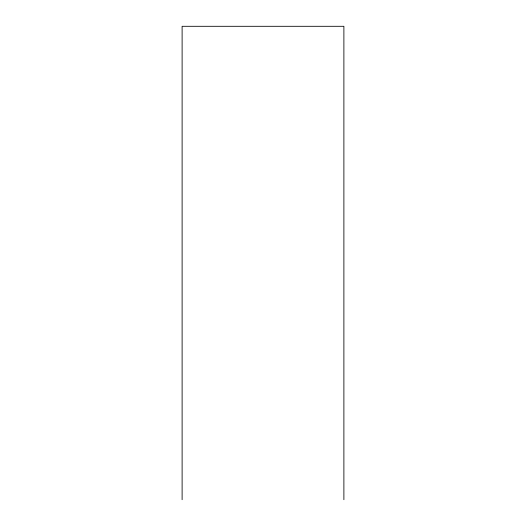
<?xml version="1.0" encoding="UTF-8"?>
<svg xmlns="http://www.w3.org/2000/svg" width="526" height="526" viewBox="0 0 526 526"><rect width="100%" height="100%" fill="white"/><g stroke="black" fill="none" stroke-linecap="round" stroke-linejoin="round"><path stroke-width="0.79" d="M343.886 499.7L343.886 26.3L182.114 26.3L182.114 499.7"/></g></svg>
